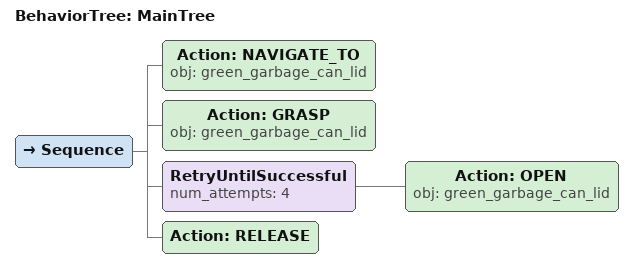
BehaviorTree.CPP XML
<root main_tree_to_execute="MainTree">
  <BehaviorTree ID="MainTree">
    <Sequence>
      <!-- Navigate to green_garbage_can_lid -->
      <Action ID="NAVIGATE_TO" obj="green_garbage_can_lid" />
      <!-- Grasp green_garbage_can_lid -->
      <Action ID="GRASP" obj="green_garbage_can_lid" />
      <!-- Retry OPEN green_garbage_can_lid up to 4 attempts -->
      <RetryUntilSuccessful num_attempts="4">
        <!-- Open green_garbage_can_lid -->
        <Action ID="OPEN" obj="green_garbage_can_lid" />
      </RetryUntilSuccessful>
      <!-- Release -->
      <Action ID="RELEASE" />
    </Sequence>
  </BehaviorTree>
</root>
